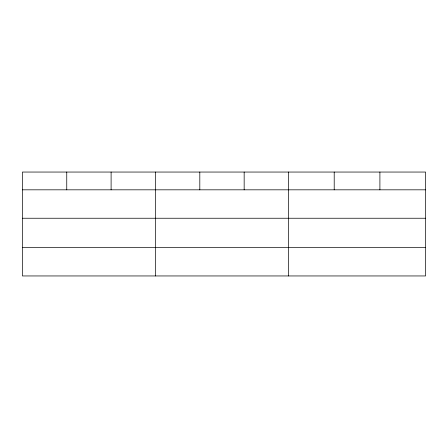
<?xml version="1.0" encoding="UTF-8"?>
<svg xmlns="http://www.w3.org/2000/svg" width="448" height="448" viewBox="0 0 448 448"><rect width="100%" height="100%" fill="white"/><g stroke="black" fill="none" stroke-linecap="round" stroke-linejoin="round"><path stroke-width="0.67" d="M425.6 218.243L425.6 172.049L22.4 172.049L22.4 275.951L425.6 275.951L425.6 218.243L22.4 218.243M22.4 189.823L425.6 189.823M22.4 247.526L425.6 247.526M379.904 172.049L379.904 189.823M334.208 172.049L334.208 189.823M288.512 172.049L288.512 275.951M244.16 172.049L244.16 189.823M199.808 172.049L199.808 189.823M155.456 172.049L155.456 275.951M111.104 172.049L111.104 189.823M66.752 172.049L66.752 189.823"/></g></svg>
